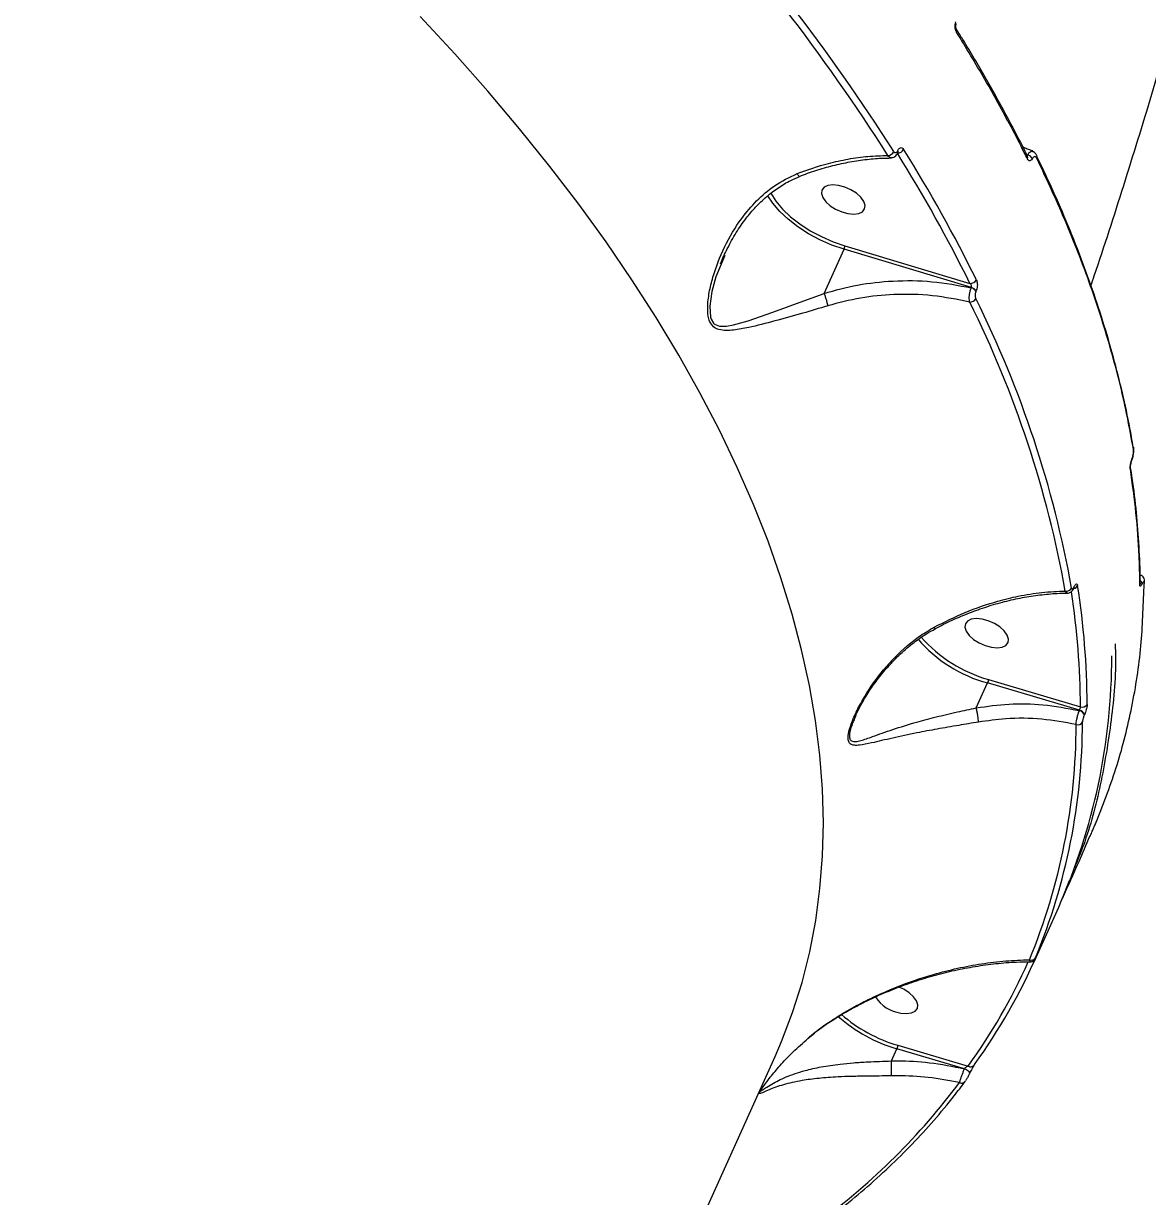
# Model space of a CAD drawing. Header units: millimetres. Extents: x -6901 to 7060, y -7557 to 6158.
# Drawn here: x -477.5 to -260.8, y 1653.9 to 1880 of the extents above; entities that cross this region are included whole.
import ezdxf

# ---------------------------------------------------------------- set-up
doc = ezdxf.new("R2010")
doc.units = ezdxf.units.MM
for name, color, linetype in [('DIKOM_ОБЪЕКТ', 7, 'Continuous'), ('DIKOM_РАЗМЕР_ЗОНА', 7, 'Continuous'), ('DIKOM_РАЗМЕР_ОБЪЕКТА', 7, 'Continuous')]:
    doc.layers.add(name, color=color, linetype=linetype)
doc.styles.add('style1', font='arial.ttf', dxfattribs={"width": 0.8})
doc.dimstyles.new('1-50', dxfattribs={"dimtxt": 300, "dimasz": 200, "dimexe": 100, "dimexo": 0, "dimgap": 100, "dimtad": 1, "dimtxsty": 'style1', "dimcen": 200, "dimclrd": 7, "dimclre": 7, "dimclrt": 7, "dimadec": 1, "dimazin": 2, "dimtfac": 1, "dimtmove": 0, "dimatfit": 2, "dimfxl": 0, "dimlwd": 25, "dimlwe": 18, "dimarcsym": 0})

# ---------------------------------------------------------------- blocks, each defined once
blk = doc.blocks.new('*D2')
at = {"layer": 'Defpoints', "color": 0, "transparency": 16777216}
for p in [(-1102.73, 4151.17), (-5819.23, -4492.42), (4721.24, -4492.42)]:
    blk.add_point(p, dxfattribs=at)
at = {"layer": 'DIKOM_РАЗМЕР_ОБЪЕКТА', "color": 7, "lineweight": 18, "transparency": 16777216}
for p, q in [((-1102.73, 4151.17), (-5919.23, 4151.17)), ((4721.24, -4492.42), (-5919.23, -4492.42))]:
    blk.add_line(p, q, dxfattribs=at)
at = {"layer": 'DIKOM_РАЗМЕР_ОБЪЕКТА', "color": 7, "lineweight": 25, "transparency": 16777216}
blk.add_line((-5819.23, 3951.17), (-5819.23, -4292.42), dxfattribs=at)
at = {"layer": 'DIKOM_РАЗМЕР_ОБЪЕКТА', "color": 7, "transparency": 16777216}
for points in [[(-5852.56, 3951.17), (-5785.89, 3951.17), (-5819.23, 4151.17)], [(-5852.56, -4292.42), (-5785.89, -4292.42), (-5819.23, -4492.42)]]:
    blk.add_solid(points, dxfattribs=at)
at = {"layer": 'DIKOM_РАЗМЕР_ОБЪЕКТА', "color": 7, "transparency": 16777216, "insert": (-6072.4, -170.63), "char_height": 300, "attachment_point": 5, "rotation": 90, "style": 'style1'}
blk.add_mtext('8650', dxfattribs=at)
blk = doc.blocks.new('*D3')
at = {"layer": 'Defpoints', "color": 0, "transparency": 16777216}
for p in [(-1553.27, 6158.28), (-6450.85, -6312.94), (5659.92, -6312.94)]:
    blk.add_point(p, dxfattribs=at)
at = {"layer": 'DIKOM_РАЗМЕР_ЗОНА', "color": 7, "lineweight": 18, "transparency": 16777216}
for p, q in [((-1553.27, 6158.28), (-6550.85, 6158.28)), ((5659.92, -6312.94), (-6550.85, -6312.94))]:
    blk.add_line(p, q, dxfattribs=at)
at = {"layer": 'DIKOM_РАЗМЕР_ЗОНА', "color": 7, "lineweight": 25, "transparency": 16777216}
blk.add_line((-6450.85, 5958.28), (-6450.85, -6112.94), dxfattribs=at)
at = {"layer": 'DIKOM_РАЗМЕР_ЗОНА', "color": 7, "transparency": 16777216}
for points in [[(-6484.18, 5958.28), (-6417.52, 5958.28), (-6450.85, 6158.28)], [(-6484.18, -6112.94), (-6417.52, -6112.94), (-6450.85, -6312.94)]]:
    blk.add_solid(points, dxfattribs=at)
at = {"layer": 'DIKOM_РАЗМЕР_ЗОНА', "color": 7, "transparency": 16777216, "insert": (-6704.02, -77.33), "char_height": 300, "attachment_point": 5, "rotation": 90, "style": 'style1'}
blk.add_mtext('12500', dxfattribs=at)

msp = doc.modelspace()

# ---------------------------------------------------------------- linework, layer by layer
at = {"layer": 'DIKOM_ОБЪЕКТ', "color": 7, "linetype": 'Continuous', "lineweight": 15}
for p, q in [((-308.959, 1855.481), (-308.94, 1855.524)), ((-308.898, 1855.106), (-308.879, 1855.149)), ((-284.114, 1854.771), (-283.906, 1854.708)), ((-323.138, 1827.987), (-319.308, 1836.485)), ((-294.755, 1829.124), (-319.308, 1836.485)), ((-319.143, 1837.155), (-295.034, 1829.926)), ((-342.293, 1835.314), (-342.993, 1833.619)), ((-294.783, 1829.062), (-294.755, 1829.124)), ((-293.847, 1828.465), (-293.875, 1828.403)), ((-263.484, 1798.323), (-263.475, 1798.282)), ((-275.022, 1771.174), (-274.994, 1771.236)), ((-275.002, 1771.349), (-274.974, 1771.411)), ((-262.234, 1772.114), (-262.233, 1772.125)), ((-293.807, 1748.122), (-291.656, 1752.895)), ((-273.927, 1747.627), (-291.656, 1752.895)), ((-291.492, 1753.564), (-273.725, 1748.286)), ((-317.004, 1746.647), (-317.283, 1746.019)), ((-273.947, 1747.584), (-273.927, 1747.627)), ((-272.965, 1746.773), (-272.985, 1746.73)), ((-275.892, 1714.769), (-277.237, 1711.382)), ((-282.681, 1699.172), (-277.932, 1709.71)), ((-282.128, 1700.433), (-282.094, 1700.499)), ((-282.28, 1700.125), (-282.244, 1700.206)), ((-282.278, 1700.131), (-282.242, 1700.211)), ((-310.17, 1680.081), (-309.131, 1682.387)), ((-296.079, 1678.545), (-309.131, 1682.387)), ((-308.967, 1683.057), (-295.377, 1679.057)), ((-440.026, 1442.536), (-332.611, 1680.871)), ((-310.172, 1680.074), (-310.17, 1680.081)), ((-296.091, 1678.52), (-296.079, 1678.545)), ((-295.149, 1677.548), (-295.178, 1677.499)), ((-335.271, 1674.473), (-335.254, 1674.503))]:
    msp.add_line(p, q, dxfattribs=at)
at = {"layer": 'DIKOM_ОБЪЕКТ', "color": 7, "linetype": 'Continuous', "lineweight": 15, "flags": 128}
for points in [[(-332.611, 1680.871), (-331.356, 1683.776), (-329.215, 1689.411), (-327.402, 1695.185), (-325.918, 1701.091), (-324.764, 1707.125), (-323.942, 1713.28), (-323.451, 1719.551), (-323.293, 1725.932), (-323.468, 1732.418), (-323.975, 1739.001), (-324.814, 1745.676), (-325.984, 1752.437), (-327.485, 1759.277), (-329.314, 1766.191), (-331.471, 1773.171), (-333.952, 1780.211), (-336.756, 1787.305), (-339.881, 1794.446), (-343.322, 1801.628), (-347.078, 1808.843), (-351.144, 1816.084), (-355.517, 1823.347), (-360.193, 1830.622), (-365.167, 1837.905), (-370.435, 1845.187), (-375.991, 1852.462), (-381.831, 1859.724), (-387.95, 1866.966), (-394.341, 1874.18), (-400.998, 1881.36)], [(-282.145, 1854.587), (-282.132, 1854.565), (-282.118, 1854.537)], [(-333.44, 1847.301), (-333.435, 1847.292), (-332.452, 1845.764), (-331.164, 1844.244), (-329.603, 1842.766), (-327.805, 1841.367), (-325.812, 1840.077), (-323.67, 1838.928), (-321.429, 1837.947), (-319.143, 1837.155)], [(-318.561, 1843.375), (-317.438, 1843.271), (-316.478, 1843.394), (-315.76, 1843.734), (-315.341, 1844.266), (-315.256, 1844.944), (-315.511, 1845.715), (-316.085, 1846.515), (-316.933, 1847.281), (-317.985, 1847.949), (-319.157, 1848.467), (-320.353, 1848.791), (-321.476, 1848.896), (-322.436, 1848.773), (-323.154, 1848.432), (-323.573, 1847.901), (-323.659, 1847.223), (-323.404, 1846.452), (-322.829, 1845.651), (-321.981, 1844.886), (-320.929, 1844.217), (-319.757, 1843.7), (-318.561, 1843.375)], [(-319.308, 1836.485), (-321.666, 1837.302), (-323.977, 1838.314), (-326.186, 1839.499), (-328.242, 1840.829), (-330.096, 1842.272), (-331.706, 1843.796), (-333.034, 1845.364), (-333.974, 1846.805)], [(-342.993, 1833.619), (-344.01, 1831.158), (-344.768, 1828.376), (-345.195, 1825.528), (-345.059, 1823.401), (-344.937, 1823.013), (-344.442, 1822.226), (-344.252, 1822.062), (-343.283, 1821.673), (-341.991, 1821.664), (-340.588, 1821.912), (-337.786, 1822.717), (-333.06, 1824.362), (-327.785, 1826.278), (-323.139, 1827.984), (-323.138, 1827.985), (-323.138, 1827.985)], [(-263.816, 1795.893), (-263.806, 1795.945), (-263.817, 1796.016)], [(-262.234, 1772.121), (-262.246, 1771.987), (-262.294, 1771.83)], [(-290.91, 1759.785), (-289.786, 1759.68), (-288.827, 1759.803), (-288.108, 1760.143), (-287.689, 1760.675), (-287.604, 1761.353), (-287.859, 1762.124), (-288.434, 1762.924), (-289.281, 1763.69), (-290.334, 1764.358), (-291.505, 1764.876), (-292.701, 1765.2), (-293.825, 1765.305), (-294.784, 1765.182), (-295.503, 1764.841), (-295.922, 1764.31), (-296.007, 1763.632), (-295.752, 1762.861), (-295.178, 1762.06), (-294.33, 1761.295), (-293.277, 1760.626), (-292.106, 1760.109), (-290.91, 1759.785)], [(-308.384, 1689.277), (-307.261, 1689.172), (-306.301, 1689.295), (-305.583, 1689.636), (-305.164, 1690.167), (-305.079, 1690.845), (-305.334, 1691.616), (-305.908, 1692.417), (-306.756, 1693.182), (-307.808, 1693.851), (-308.731, 1694.275)], [(-296.091, 1678.52), (-295.865, 1678.437), (-295.651, 1678.327), (-295.461, 1678.194), (-295.306, 1678.048), (-295.195, 1677.897), (-295.135, 1677.75), (-295.129, 1677.614), (-295.149, 1677.548)], [(-296.079, 1678.545), (-295.854, 1678.463), (-295.64, 1678.352), (-295.449, 1678.22), (-295.294, 1678.074), (-295.183, 1677.923), (-295.123, 1677.775), (-295.117, 1677.64), (-295.166, 1677.525)]]:
    msp.add_lwpolyline(points, dxfattribs=at)
at = {"layer": 'DIKOM_ОБЪЕКТ', "color": 7, "linetype": 'Continuous', "lineweight": 15}
for centre, radius, start, end in [((-644.182, 1641.876), 395.418, 32.54195, 42.57333), ((-643.789, 1642.145), 396.303, 32.54211, 42.57321), ((-298.149, 1878.644), 0.585, 331.80914, 30.70739), ((-310.92, 1855.932), 1.356, 273.14819, 333.38861), ((-309.026, 1856.355), 1.341, 269.84231, 333.50242), ((-556.747, 1700.369), 292.025, 26.33707, 31.97575), ((-309.264, 1855.239), 0.389, 340.10268, 38.50266), ((-309.243, 1855.283), 0.387, 339.27434, 38.61349), ((-556.129, 1700.746), 292.716, 26.33688, 31.97568), ((-284.504, 1854.172), 0.621, 333.46576, 25.10823), ((-284.281, 1853.385), 1.375, 24.20864, 74.16767), ((-282.688, 1854.282), 0.625, 333.66683, 24.1268), ((-320.95, 1837.246), 1.81, 335.16512, 357.1323), ((-294.923, 1831.187), 1.266, 264.96756, 332.81436), ((-295.037, 1827.584), 1.265, 267.8023, 332.70188), ((-295.156, 1827.594), 1.515, 32.29403, 75.76494), ((-295.128, 1827.655), 1.515, 32.30562, 75.75692), ((-479.375, 1734.686), 207.169, 10.14551, 26.46274), ((-480.141, 1734.205), 206.714, 10.14555, 26.46264), ((-264.154, 1798.172), 0.688, 335.75402, 9.23898), ((-264.744, 1794.395), 0.687, 335.65443, 9.65712), ((-262.704, 1771.982), 0.847, 1.60469, 55.50269), ((-276.427, 1771.71), 1.117, 258.02366, 331.58799), ((-421.902, 1747.714), 148.179, 0.22116, 8.83968), ((-275.299, 1771.293), 0.302, 337.15965, 10.54228), ((-275.264, 1771.355), 0.295, 335.10534, 10.90588), ((-275.212, 1772.125), 1.019, 282.2677, 333.44757), ((-421.216, 1748.189), 148.78, 0.22497, 9.08033), ((-262.07, 1772.47), 0.707, 336.18765, 2.83321), ((-284.008, 1779.824), 27.306, 221.54208, 254.09414), ((-284.422, 1779.205), 27.287, 220.9121, 254.6266), ((-386.895, 1758.05), 119.204, 336.07586, 0.03132), ((-273.368, 1749.289), 1.064, 250.43884, 331.05114), ((-274.16, 1746.376), 1.227, 16.76007, 80.0037), ((-274.14, 1746.419), 1.227, 16.74571, 80.01454), ((-393.893, 1745.045), 119.333, 337.58629, 359.92466), ((-392.937, 1745.549), 119.595, 337.58611, 359.92475), ((-274.265, 1745.897), 1.052, 253.67329, 331.27238), ((-386.159, 1745.866), 113.524, 324.15048, 336.4454), ((-387.223, 1745.416), 113.31, 324.15179, 335.88641), ((-283.195, 1700.395), 0.932, 245.88995, 331.34714), ((-307.494, 1696.016), 6.798, 212.11572, 262.47633), ((-300.796, 1710.84), 29.648, 228.59478, 253.67322), ((-300.865, 1710.687), 28.794, 228.86875, 253.6562), ((-294.911, 1679.799), 0.877, 237.86234, 331.3875), ((-401.252, 1753.832), 130.133, 306.42596, 323.19974), ((-296.641, 1676.635), 0.86, 241.54925, 331.92214)]:
    msp.add_arc(centre, radius, start, end, dxfattribs=at)
for points, knots in [([(-271.728, 1829.498), (-271.515, 1830.118), (-269.316, 1836.507), (-265.376, 1848.795), (-259.925, 1866.373), (-254.758, 1884.101), (-249.842, 1901.958), (-245.186, 1919.941), (-240.79, 1938.043), (-236.655, 1956.26), (-232.781, 1974.585), (-229.17, 1993.012), (-225.82, 2011.536), (-222.734, 2030.15), (-219.911, 2048.85), (-217.351, 2067.63), (-215.055, 2086.483), (-213.021, 2105.405), (-211.251, 2124.39), (-209.744, 2143.433), (-208.501, 2162.527), (-207.516, 2181.668), (-206.806, 2200.853), (-206.458, 2214.352), (-206.365, 2221.457), (-206.356, 2222.147)], [0, 0, 0, 0, 0.0050368, 0.0519528, 0.0989145, 0.1459174, 0.192957, 0.2400293, 0.2871298, 0.3342551, 0.3814012, 0.4285648, 0.4757428, 0.5229319, 0.5701296, 0.6173331, 0.6645402, 0.711748, 0.7589551, 0.8061596, 0.8533603, 0.9005561, 0.9477461, 0.9949293, 1, 1, 1, 1]), ([(-297.633, 1878.367), (-297.648, 1878.392), (-297.727, 1878.525), (-297.838, 1878.833), (-297.907, 1879.319), (-297.89, 1879.838), (-297.808, 1880.146), (-297.767, 1880.3)], [0, 0, 0, 0, 0.0545859, 0.291329, 0.5278196, 0.7639588, 1, 1, 1, 1]), ([(-297.641, 1878.934), (-297.641, 1878.934), (-297.64, 1878.933), (-297.673, 1878.995), (-297.712, 1879.125), (-297.745, 1879.319), (-297.753, 1879.561), (-297.728, 1879.797), (-297.692, 1879.957), (-297.672, 1880.008), (-297.67, 1880.013)], [0, 0, 0, 0, 0.0287316, 0.1666831, 0.3017609, 0.4656168, 0.6360991, 0.8211279, 0.9812562, 1, 1, 1, 1]), ([(-283.95, 1854.432), (-284.09, 1854.724), (-285.374, 1857.393), (-288.066, 1862.475), (-292.064, 1869.672), (-295.278, 1875.163), (-297.232, 1878.252), (-297.661, 1878.93)], [0, 0, 0, 0, 0.0359181, 0.3293501, 0.6234319, 0.9172589, 1, 1, 1, 1]), ([(-283.948, 1853.895), (-284.153, 1854.307), (-285.179, 1856.366), (-287.81, 1861.46), (-292.057, 1869.201), (-295.774, 1875.311), (-297.633, 1878.367)], [0, 0, 0, 0, 0.0507679, 0.253847, 0.6266973, 1, 1, 1, 1]), ([(-328.357, 1851.076), (-326.345, 1851.789), (-323.068, 1852.949), (-318.489, 1853.922), (-314.638, 1854.47), (-312.125, 1854.541), (-310.845, 1854.578)], [0, 0, 0, 0, 0.3422178, 0.557266, 0.7746048, 1, 1, 1, 1]), ([(-327.901, 1850.543), (-327.389, 1850.747), (-325.802, 1851.382), (-323.092, 1852.218), (-319.797, 1853.055), (-316.505, 1853.648), (-313.3, 1854.021), (-311.246, 1854.069), (-310.247, 1854.092)], [0, 0, 0, 0, 0.0867712, 0.2692733, 0.4532593, 0.6383971, 0.8242296, 1, 1, 1, 1]), ([(-310.244, 1854.144), (-310.352, 1854.163), (-310.572, 1854.203), (-310.753, 1854.451), (-310.845, 1854.578)], [0, 0, 0, 0, 0.4906647, 1, 1, 1, 1]), ([(-310.227, 1854.163), (-310.128, 1854.161), (-309.873, 1854.156), (-309.495, 1854.345), (-309.135, 1854.662), (-308.982, 1854.954), (-308.902, 1855.107)], [0, 0, 0, 0, 0.1670914, 0.4356438, 0.7053858, 1, 1, 1, 1]), ([(-309.707, 1855.324), (-309.659, 1855.263), (-309.563, 1855.139), (-309.384, 1855.086), (-309.205, 1855.143), (-309.058, 1855.288), (-308.988, 1855.426), (-308.959, 1855.481)], [0, 0, 0, 0, 0.2143019, 0.4284097, 0.6429213, 0.857696, 1, 1, 1, 1]), ([(-308.94, 1855.524), (-308.898, 1855.606), (-308.793, 1855.812), (-308.574, 1856.029), (-308.308, 1856.114), (-308.041, 1856.034), (-307.898, 1855.849), (-307.826, 1855.757)], [0, 0, 0, 0, 0.14078, 0.355287, 0.570038, 0.7849248, 1, 1, 1, 1]), ([(-308.879, 1855.146), (-308.868, 1855.169), (-308.843, 1855.225), (-308.82, 1855.245), (-308.83, 1855.237), (-308.83, 1855.237)], [0, 0, 0, 0, 0.4128608, 0.9798444, 1, 1, 1, 1]), ([(-282.943, 1855.456), (-283.306, 1855.568), (-283.946, 1855.767), (-284.547, 1856.029), (-284.806, 1856.142)], [0, 0, 0, 0, 0.5677534, 1, 1, 1, 1]), ([(-283.941, 1854.432), (-283.939, 1854.429), (-283.936, 1854.424), (-283.939, 1854.432), (-283.94, 1854.435)], [0, 0, 0, 0, 0.6137053, 1, 1, 1, 1]), ([(-283.906, 1854.708), (-283.89, 1854.734), (-283.764, 1854.946), (-283.509, 1855.252), (-283.197, 1855.437), (-283.042, 1855.354), (-282.987, 1855.324)], [0, 0, 0, 0, 0.0519854, 0.4154216, 0.7924445, 1, 1, 1, 1]), ([(-282.128, 1854.004), (-282.187, 1854.101), (-282.307, 1854.295), (-282.543, 1854.376), (-282.784, 1854.281), (-282.944, 1854.092), (-283.017, 1853.965), (-283.027, 1853.949)], [0, 0, 0, 0, 0.2478411, 0.4958911, 0.7364643, 0.9670376, 1, 1, 1, 1]), ([(-282.126, 1854.532), (-282.143, 1854.573), (-282.238, 1854.803), (-282.503, 1855.129), (-282.842, 1855.287), (-282.991, 1855.356)], [0, 0, 0, 0, 0.1105032, 0.6093502, 1, 1, 1, 1]), ([(-263.573, 1798.307), (-263.678, 1798.977), (-264.13, 1801.878), (-265.227, 1807.085), (-266.871, 1813.925), (-268.829, 1820.837), (-271.074, 1827.808), (-273.607, 1834.833), (-276.437, 1841.906), (-279.241, 1848.38), (-281.227, 1852.509), (-282.067, 1854.254)], [0, 0, 0, 0, 0.0373176, 0.1615235, 0.2858808, 0.410358, 0.5349203, 0.6595345, 0.7841636, 0.9087645, 1, 1, 1, 1]), ([(-283.027, 1853.949), (-283.035, 1853.934), (-283.11, 1853.805), (-283.273, 1853.613), (-283.52, 1853.517), (-283.763, 1853.599), (-283.886, 1853.796), (-283.948, 1853.895)], [0, 0, 0, 0, 0.0299479, 0.2617944, 0.5039302, 0.7520271, 1, 1, 1, 1]), ([(-263.527, 1797.89), (-263.898, 1799.961), (-264.981, 1806.02), (-267.486, 1816.237), (-271.378, 1828.624), (-276.162, 1841.213), (-280.139, 1849.741), (-282.128, 1854.004)], [0, 0, 0, 0, 0.1144544, 0.3347652, 0.555076, 0.7775374, 1, 1, 1, 1]), ([(-322.432, 1825.594), (-324.062, 1825.106), (-327.615, 1824.044), (-332.754, 1822.621), (-337.138, 1821.494), (-340.171, 1820.921), (-342.061, 1820.793), (-343.378, 1820.931), (-344.503, 1821.46), (-345.102, 1822.302), (-345.529, 1823.562), (-345.673, 1825.434), (-345.327, 1828.195), (-344.369, 1832.143), (-342.455, 1837.055), (-339.534, 1841.993), (-336.21, 1845.904), (-332.709, 1848.978), (-329.846, 1850.359), (-328.357, 1851.076)], [0, 0, 0, 0, 0.0790188, 0.1721795, 0.268058, 0.3287281, 0.361058, 0.3938989, 0.4223315, 0.4513187, 0.4599423, 0.4989916, 0.5446051, 0.5914347, 0.6876202, 0.7865806, 0.8546766, 0.9244441, 1, 1, 1, 1]), ([(-343.106, 1833.679), (-343.099, 1833.699), (-342.735, 1834.698), (-341.767, 1836.737), (-340.164, 1839.679), (-338.313, 1842.347), (-336.355, 1844.682), (-334.282, 1846.668), (-332.005, 1848.382), (-329.877, 1849.674), (-328.448, 1850.255), (-327.874, 1850.488)], [0, 0, 0, 0, 0.0027471, 0.136427, 0.2886788, 0.4329828, 0.5530603, 0.680637, 0.8029129, 0.9207709, 1, 1, 1, 1]), ([(-327.922, 1850.604), (-327.946, 1850.597), (-328.004, 1850.579), (-328.154, 1850.756), (-328.285, 1850.954), (-328.343, 1851.051), (-328.357, 1851.076)], [0, 0, 0, 0, 0.2813413, 0.7037306, 0.9243549, 1, 1, 1, 1]), ([(-323.138, 1827.987), (-321.002, 1828.577), (-316.678, 1829.772), (-309.656, 1830.518), (-302.244, 1830.464), (-297.293, 1829.533), (-294.783, 1829.062)], [0, 0, 0, 0, 0.2328884, 0.4712974, 0.731973, 1, 1, 1, 1]), ([(-294.755, 1829.124), (-294.742, 1829.162), (-294.727, 1829.208), (-294.719, 1829.317), (-294.735, 1829.451), (-294.805, 1829.636), (-294.909, 1829.801), (-294.995, 1829.887), (-295.034, 1829.926)], [0, 0, 0, 0, 0.1444328, 0.1754244, 0.362558, 0.5710493, 0.8046978, 1, 1, 1, 1]), ([(-293.797, 1830.609), (-293.758, 1830.514), (-293.671, 1830.303), (-293.607, 1829.869), (-293.613, 1829.373), (-293.69, 1828.877), (-293.795, 1828.602), (-293.847, 1828.465)], [0, 0, 0, 0, 0.1741672, 0.3895663, 0.5957917, 0.7978773, 1, 1, 1, 1]), ([(-323.138, 1827.985), (-323.138, 1827.985), (-323.139, 1827.986), (-323.138, 1827.987), (-323.138, 1827.987), (-323.138, 1827.987)], [0, 0, 0, 0, 0.393665, 0.8895712, 1, 1, 1, 1]), ([(-322.432, 1825.594), (-322.44, 1825.652), (-322.464, 1825.819), (-322.542, 1826.204), (-322.69, 1826.769), (-322.904, 1827.425), (-323.06, 1827.798), (-323.138, 1827.985)], [0, 0, 0, 0, 0.0872862, 0.2536241, 0.5023847, 0.7512054, 1, 1, 1, 1]), ([(-295.085, 1826.32), (-297.453, 1826.797), (-302.256, 1827.764), (-309.375, 1827.902), (-316.198, 1827.251), (-320.338, 1826.151), (-322.432, 1825.594)], [0, 0, 0, 0, 0.2625647, 0.5326629, 0.7636477, 1, 1, 1, 1]), ([(-295.085, 1826.32), (-295.109, 1826.436), (-295.162, 1826.697), (-295.169, 1827.242), (-295.105, 1827.874), (-294.976, 1828.517), (-294.848, 1828.88), (-294.783, 1829.062)], [0, 0, 0, 0, 0.1700531, 0.380809, 0.5866915, 0.7931075, 1, 1, 1, 1]), ([(-293.875, 1828.403), (-293.91, 1828.312), (-293.979, 1828.132), (-294.03, 1827.806), (-294.034, 1827.482), (-293.992, 1827.202), (-293.937, 1827.065), (-293.912, 1827.004)], [0, 0, 0, 0, 0.2039559, 0.4079949, 0.6135247, 0.8265151, 1, 1, 1, 1]), ([(-263.817, 1796.016), (-263.766, 1796.163), (-263.665, 1796.458), (-263.559, 1796.948), (-263.502, 1797.409), (-263.503, 1797.717), (-263.522, 1797.855), (-263.527, 1797.89)], [0, 0, 0, 0, 0.226358, 0.4527197, 0.6823694, 0.9207757, 1, 1, 1, 1]), ([(-263.554, 1796.823), (-263.517, 1797.05), (-263.434, 1797.557), (-263.403, 1798.022), (-263.477, 1798.263), (-263.483, 1798.282)], [0, 0, 0, 0, 0.4281555, 0.9566506, 1, 1, 1, 1]), ([(-264.118, 1794.112), (-264.122, 1794.147), (-264.141, 1794.287), (-264.138, 1794.602), (-264.079, 1795.072), (-263.971, 1795.568), (-263.869, 1795.867), (-263.817, 1796.016)], [0, 0, 0, 0, 0.0796003, 0.3194938, 0.5497816, 0.7748643, 1, 1, 1, 1]), ([(-264.065, 1794.5), (-264.065, 1794.5), (-264.064, 1794.5), (-264.072, 1794.562), (-264.072, 1794.702), (-264.053, 1794.946), (-263.999, 1795.275), (-263.914, 1795.619), (-263.845, 1795.808), (-263.816, 1795.888)], [0, 0, 0, 0, 0.0096792, 0.1187646, 0.2536781, 0.424566, 0.6257635, 0.8414691, 1, 1, 1, 1]), ([(-263.819, 1795.893), (-263.808, 1795.92), (-263.702, 1796.177), (-263.599, 1796.515), (-263.558, 1796.798), (-263.554, 1796.823)], [0, 0, 0, 0, 0.0948653, 0.9194311, 1, 1, 1, 1]), ([(-262.294, 1771.83), (-262.297, 1772.199), (-262.31, 1774.043), (-262.446, 1778.627), (-262.931, 1785.656), (-263.722, 1791.292), (-264.118, 1794.112)], [0, 0, 0, 0, 0.0507664, 0.2538528, 0.626699, 1, 1, 1, 1]), ([(-262.242, 1772.122), (-262.239, 1772.319), (-262.203, 1774.638), (-262.408, 1779.167), (-262.904, 1785.717), (-263.471, 1790.786), (-263.957, 1793.688), (-264.067, 1794.351)], [0, 0, 0, 0, 0.027355, 0.3220055, 0.6174, 0.9126401, 1, 1, 1, 1]), ([(-261.367, 1772.463), (-261.366, 1772.492), (-261.357, 1772.669), (-261.402, 1772.957), (-261.603, 1773.338), (-261.854, 1773.581), (-262.054, 1773.642), (-262.129, 1773.664)], [0, 0, 0, 0, 0.0665764, 0.3975729, 0.6315011, 0.8615724, 1, 1, 1, 1]), ([(-301.938, 1763.642), (-299.956, 1764.64), (-295.942, 1766.66), (-290.442, 1768.516), (-285.49, 1769.719), (-281.116, 1770.43), (-278.151, 1770.555), (-276.659, 1770.618)], [0, 0, 0, 0, 0.239878, 0.4858729, 0.6394203, 0.8185463, 1, 1, 1, 1]), ([(-276.236, 1770.222), (-276.314, 1770.233), (-276.479, 1770.255), (-276.597, 1770.492), (-276.659, 1770.618)], [0, 0, 0, 0, 0.4680503, 1, 1, 1, 1]), ([(-276.234, 1770.228), (-276.187, 1770.222), (-276.023, 1770.204), (-275.761, 1770.307), (-275.482, 1770.486), (-275.239, 1770.763), (-275.094, 1770.992), (-275.028, 1771.164), (-275.023, 1771.178)], [0, 0, 0, 0, 0.0805224, 0.2832428, 0.4688019, 0.6790958, 0.9740944, 1, 1, 1, 1]), ([(-275.445, 1771.179), (-275.43, 1771.118), (-275.398, 1770.996), (-275.304, 1770.954), (-275.189, 1771.027), (-275.083, 1771.179), (-275.023, 1771.305), (-275.002, 1771.349)], [0, 0, 0, 0, 0.2288156, 0.4578304, 0.6784914, 0.8883605, 1, 1, 1, 1]), ([(-274.994, 1771.23), (-274.979, 1771.264), (-274.942, 1771.348), (-274.898, 1771.418), (-274.891, 1771.427), (-274.888, 1771.431)], [0, 0, 0, 0, 0.2738632, 0.6967576, 1, 1, 1, 1]), ([(-274.974, 1771.411), (-274.943, 1771.476), (-274.851, 1771.668), (-274.689, 1771.9), (-274.513, 1772.011), (-274.369, 1771.947), (-274.323, 1771.762), (-274.3, 1771.67)], [0, 0, 0, 0, 0.1082738, 0.3204406, 0.543038, 0.7715697, 1, 1, 1, 1]), ([(-270.585, 1726.347), (-269.205, 1729.901), (-266.444, 1737.01), (-263.687, 1748.295), (-261.837, 1759.703), (-261.658, 1767.879), (-261.437, 1771.922), (-261.423, 1772.185)], [0, 0, 0, 0, 0.2485958, 0.4971903, 0.748596, 0.98365, 1, 1, 1, 1]), ([(-261.857, 1772.006), (-261.868, 1771.983), (-261.936, 1771.846), (-262.056, 1771.652), (-262.187, 1771.542), (-262.276, 1771.589), (-262.288, 1771.75), (-262.294, 1771.83)], [0, 0, 0, 0, 0.0479356, 0.2856534, 0.5236254, 0.7617592, 1, 1, 1, 1]), ([(-261.423, 1772.185), (-261.428, 1772.265), (-261.438, 1772.426), (-261.526, 1772.472), (-261.656, 1772.361), (-261.777, 1772.167), (-261.845, 1772.029), (-261.857, 1772.006)], [0, 0, 0, 0, 0.2378319, 0.4755092, 0.7135191, 0.9515282, 1, 1, 1, 1]), ([(-301.719, 1763.341), (-301.182, 1763.633), (-299.584, 1764.504), (-296.824, 1765.744), (-293.469, 1767.063), (-290.059, 1768.159), (-286.638, 1769.031), (-283.23, 1769.678), (-279.874, 1770.066), (-277.535, 1770.232), (-276.353, 1770.204), (-276.238, 1770.201)], [0, 0, 0, 0, 0.0655202, 0.1951547, 0.3258463, 0.4574091, 0.5894004, 0.7211164, 0.8533133, 0.9856677, 1, 1, 1, 1]), ([(-293.387, 1745.359), (-294.666, 1745.145), (-297.413, 1744.684), (-301.429, 1744.004), (-305.77, 1743.193), (-310.089, 1742.265), (-313.705, 1741.386), (-316.021, 1740.895), (-317.348, 1740.833), (-318.114, 1741.05), (-318.431, 1741.561), (-318.541, 1742.223), (-318.482, 1743.198), (-317.905, 1745.169), (-316.824, 1747.647), (-314.855, 1751.24), (-311.774, 1755.601), (-308.019, 1759.423), (-304.642, 1762.053), (-302.843, 1763.111), (-301.938, 1763.642)], [0, 0, 0, 0, 0.0590557, 0.1267722, 0.1965292, 0.2899975, 0.3861932, 0.4527697, 0.4864326, 0.5209063, 0.5489132, 0.55425, 0.5800457, 0.6152099, 0.6617338, 0.7094928, 0.8061407, 0.9056052, 0.9525539, 1, 1, 1, 1]), ([(-301.742, 1763.385), (-301.75, 1763.384), (-301.766, 1763.383), (-301.851, 1763.506), (-301.916, 1763.607), (-301.938, 1763.642)], [0, 0, 0, 0, 0.4093289, 0.7966995, 1, 1, 1, 1]), ([(-317.31, 1746.031), (-317.148, 1746.407), (-316.749, 1747.332), (-315.87, 1749.001), (-314.606, 1751.137), (-312.909, 1753.573), (-310.827, 1756.111), (-308.468, 1758.54), (-305.981, 1760.638), (-303.727, 1762.244), (-302.296, 1763.021), (-301.715, 1763.336)], [0, 0, 0, 0, 0.0550673, 0.1354556, 0.2423783, 0.3727488, 0.5104164, 0.6549592, 0.7972036, 0.9176908, 1, 1, 1, 1]), ([(-267.056, 1760.428), (-267.035, 1759.864), (-266.841, 1754.839), (-267.676, 1745.728), (-269.715, 1733.329), (-272.19, 1723.838), (-274.314, 1718.685), (-274.91, 1717.239)], [0, 0, 0, 0, 0.036315, 0.3240723, 0.6115953, 0.891002, 1, 1, 1, 1]), ([(-291.492, 1753.564), (-291.492, 1753.554), (-291.491, 1753.532), (-291.495, 1753.469), (-291.51, 1753.36), (-291.547, 1753.201), (-291.597, 1753.036), (-291.637, 1752.942), (-291.656, 1752.895)], [0, 0, 0, 0, 0.0702088, 0.1413332, 0.3560026, 0.5706844, 0.7853317, 1, 1, 1, 1]), ([(-317.283, 1746.019), (-317.41, 1745.743), (-317.828, 1744.84), (-318.209, 1743.516), (-318.288, 1742.602), (-318.181, 1742.023), (-317.862, 1741.625), (-317.104, 1741.575), (-315.788, 1741.862), (-313.515, 1742.667), (-309.981, 1743.939), (-305.819, 1745.237), (-301.584, 1746.358), (-297.723, 1747.283), (-295.038, 1747.826), (-293.809, 1748.116), (-293.808, 1748.116)], [0, 0, 0, 0, 0.023394, 0.0764861, 0.1142175, 0.1220128, 0.1634597, 0.215325, 0.2692516, 0.3758235, 0.5277758, 0.6833205, 0.7931987, 0.9056256, 0.9999482, 1, 1, 1, 1]), ([(-293.808, 1748.116), (-293.808, 1748.117), (-293.808, 1748.119), (-293.808, 1748.121), (-293.807, 1748.122)], [0, 0, 0, 0, 0.601153, 1, 1, 1, 1]), ([(-293.387, 1745.359), (-293.388, 1745.382), (-293.391, 1745.47), (-293.41, 1745.724), (-293.463, 1746.199), (-293.56, 1746.852), (-293.68, 1747.531), (-293.765, 1747.921), (-293.808, 1748.116)], [0, 0, 0, 0, 0.038105, 0.1492167, 0.3619139, 0.5746131, 0.7873146, 1, 1, 1, 1]), ([(-293.807, 1748.122), (-291.71, 1748.403), (-287.467, 1748.972), (-280.733, 1748.85), (-276.285, 1748.021), (-273.947, 1747.584)], [0, 0, 0, 0, 0.3165701, 0.6406662, 1, 1, 1, 1]), ([(-273.927, 1747.627), (-273.914, 1747.657), (-273.881, 1747.733), (-273.828, 1747.875), (-273.777, 1748.035), (-273.739, 1748.182), (-273.729, 1748.251), (-273.725, 1748.286)], [0, 0, 0, 0, 0.1407626, 0.3552904, 0.5700242, 0.7849692, 1, 1, 1, 1]), ([(-272.437, 1748.774), (-272.442, 1748.667), (-272.454, 1748.454), (-272.545, 1748.004), (-272.68, 1747.519), (-272.829, 1747.091), (-272.927, 1746.863), (-272.965, 1746.773)], [0, 0, 0, 0, 0.2150305, 0.4299352, 0.6446951, 0.8591789, 1, 1, 1, 1]), ([(-274.56, 1744.888), (-276.756, 1745.291), (-281.208, 1746.11), (-287.601, 1746.165), (-291.64, 1745.602), (-293.387, 1745.359)], [0, 0, 0, 0, 0.3558568, 0.7214787, 1, 1, 1, 1]), ([(-274.56, 1744.888), (-274.556, 1745.03), (-274.547, 1745.314), (-274.445, 1745.919), (-274.289, 1746.572), (-274.113, 1747.152), (-273.994, 1747.461), (-273.947, 1747.584)], [0, 0, 0, 0, 0.2142767, 0.4283339, 0.6427511, 0.8576115, 1, 1, 1, 1]), ([(-272.985, 1746.73), (-273.011, 1746.669), (-273.077, 1746.516), (-273.177, 1746.228), (-273.267, 1745.904), (-273.329, 1745.604), (-273.338, 1745.462), (-273.342, 1745.392)], [0, 0, 0, 0, 0.1422362, 0.357084, 0.5715545, 0.7856961, 1, 1, 1, 1]), ([(-271.366, 1724.535), (-271.308, 1724.668), (-271.193, 1724.933), (-271.009, 1725.359), (-270.829, 1725.776), (-270.683, 1726.116), (-270.614, 1726.281), (-270.585, 1726.347)], [0, 0, 0, 0, 0.1920336, 0.3835831, 0.5902203, 0.8340664, 1, 1, 1, 1]), ([(-277.2, 1711.366), (-276.128, 1713.737), (-274.328, 1717.719), (-272.602, 1721.746), (-271.904, 1723.374)], [0, 0, 0, 0, 0.5954647, 1, 1, 1, 1]), ([(-271.876, 1723.362), (-271.827, 1723.475), (-271.723, 1723.712), (-271.543, 1724.128), (-271.425, 1724.4), (-271.366, 1724.535)], [0, 0, 0, 0, 0.3124319, 0.655584, 1, 1, 1, 1]), ([(-282.242, 1700.211), (-282.217, 1700.266), (-282.169, 1700.374), (-282.136, 1700.443), (-282.121, 1700.477)], [0, 0, 0, 0, 0.5095743, 1, 1, 1, 1]), ([(-282.121, 1700.477), (-282.09, 1700.544), (-282.037, 1700.66), (-282.005, 1700.725), (-282.006, 1700.724), (-282.006, 1700.723)], [0, 0, 0, 0, 0.5047104, 0.8727518, 1, 1, 1, 1]), ([(-282.018, 1700.699), (-282.003, 1700.731), (-281.958, 1700.826), (-281.971, 1700.783), (-282.051, 1700.6), (-282.094, 1700.499)], [0, 0, 0, 0, 0.1888517, 0.5563724, 1, 1, 1, 1]), ([(-321.319, 1688.107), (-321.032, 1688.288), (-319.586, 1689.204), (-316.912, 1690.74), (-311.968, 1693.22), (-306.977, 1695.213), (-301.678, 1696.873), (-297.418, 1697.953), (-292.765, 1698.818), (-288.126, 1699.389), (-285.092, 1699.493), (-283.575, 1699.544)], [0, 0, 0, 0, 0.0242959, 0.1222479, 0.2202172, 0.4215162, 0.5118886, 0.632235, 0.7525897, 0.8762964, 1, 1, 1, 1]), ([(-321.285, 1688.025), (-320.738, 1688.376), (-319.164, 1689.387), (-316.408, 1690.887), (-313.017, 1692.544), (-309.45, 1694.048), (-305.736, 1695.395), (-301.901, 1696.563), (-297.981, 1697.535), (-294, 1698.302), (-290.011, 1698.839), (-286.441, 1699.138), (-284.258, 1699.148), (-283.36, 1699.153)], [0, 0, 0, 0, 0.046455, 0.1338767, 0.22415, 0.3174073, 0.4136049, 0.512481, 0.6135403, 0.7163427, 0.82141, 0.9265617, 1, 1, 1, 1]), ([(-283.36, 1699.188), (-283.395, 1699.186), (-283.49, 1699.18), (-283.549, 1699.36), (-283.572, 1699.519), (-283.575, 1699.544)], [0, 0, 0, 0, 0.3240959, 0.8918323, 1, 1, 1, 1]), ([(-283.359, 1699.171), (-283.329, 1699.168), (-283.209, 1699.156), (-283.016, 1699.217), (-282.811, 1699.32), (-282.664, 1699.443), (-282.568, 1699.555), (-282.512, 1699.64), (-282.485, 1699.688), (-282.466, 1699.723), (-282.434, 1699.79), (-282.384, 1699.897), (-282.305, 1700.07), (-282.276, 1700.135)], [0, 0, 0, 0, 0.0470597, 0.1866151, 0.304523, 0.4030972, 0.4817143, 0.5354037, 0.5662425, 0.5978952, 0.6548721, 0.8711416, 1, 1, 1, 1]), ([(-282.377, 1699.948), (-282.405, 1699.879), (-282.456, 1699.757), (-282.457, 1699.744), (-282.414, 1699.833), (-282.346, 1699.979), (-282.294, 1700.095), (-282.278, 1700.131)], [0, 0, 0, 0, 0.3025722, 0.5346686, 0.7254068, 0.9170787, 1, 1, 1, 1]), ([(-326.62, 1684.056), (-326.29, 1684.365), (-324.669, 1685.878), (-322.804, 1687.118), (-321.319, 1688.107)], [0, 0, 0, 0, 0.2038378, 1, 1, 1, 1]), ([(-326.58, 1684.069), (-326.168, 1684.432), (-324.886, 1685.562), (-323.113, 1686.896), (-321.7, 1687.762), (-321.28, 1688.02)], [0, 0, 0, 0, 0.2494293, 0.7764561, 1, 1, 1, 1]), ([(-321.298, 1688.046), (-321.295, 1688.047), (-321.289, 1688.048), (-321.31, 1688.089), (-321.319, 1688.107)], [0, 0, 0, 0, 0.5917661, 1, 1, 1, 1]), ([(-335.438, 1674.23), (-335.407, 1674.292), (-335.298, 1674.507), (-334.656, 1675.42), (-333.41, 1677.063), (-331.616, 1679.194), (-329.354, 1681.654), (-327.585, 1683.208), (-326.62, 1684.056)], [0, 0, 0, 0, 0.0471256, 0.1637575, 0.3198239, 0.5284353, 0.7425763, 1, 1, 1, 1]), ([(-308.967, 1683.057), (-308.967, 1683.049), (-308.967, 1683.028), (-308.97, 1682.965), (-308.985, 1682.853), (-309.022, 1682.693), (-309.072, 1682.528), (-309.111, 1682.434), (-309.131, 1682.387)], [0, 0, 0, 0, 0.0535323, 0.1414024, 0.3560272, 0.5706209, 0.7853236, 1, 1, 1, 1]), ([(-335.244, 1674.504), (-335.261, 1674.475), (-335.375, 1674.269), (-335.137, 1674.388), (-334.488, 1674.809), (-332.972, 1675.784), (-330.569, 1677), (-327.299, 1678.127), (-323.744, 1678.933), (-320.562, 1679.405), (-317.491, 1679.695), (-314.217, 1679.929), (-311.692, 1679.953), (-310.172, 1680.074), (-310.172, 1680.074)], [0, 0, 0, 0, 0.0077367, 0.053691, 0.1376353, 0.2239728, 0.3736219, 0.5268271, 0.635138, 0.7459596, 0.8167063, 0.8888018, 0.9999636, 1, 1, 1, 1]), ([(-310.122, 1677.163), (-310.123, 1677.176), (-310.129, 1677.289), (-310.141, 1677.589), (-310.156, 1678.162), (-310.167, 1678.826), (-310.173, 1679.501), (-310.172, 1679.887), (-310.172, 1680.074)], [0, 0, 0, 0, 0.0259569, 0.220268, 0.4178961, 0.615471, 0.8130951, 1, 1, 1, 1]), ([(-310.17, 1680.081), (-309.782, 1680.083), (-307.327, 1680.099), (-302.558, 1679.834), (-298.324, 1678.974), (-296.091, 1678.52)], [0, 0, 0, 0, 0.0814816, 0.5156596, 1, 1, 1, 1]), ([(-297.051, 1675.879), (-297.018, 1675.989), (-296.945, 1676.228), (-296.764, 1676.756), (-296.545, 1677.361), (-296.31, 1677.979), (-296.164, 1678.339), (-296.091, 1678.52)], [0, 0, 0, 0, 0.1847764, 0.3988059, 0.6012416, 0.7990157, 1, 1, 1, 1]), ([(-296.079, 1678.545), (-296.061, 1678.579), (-296.038, 1678.623), (-295.969, 1678.711), (-295.867, 1678.812), (-295.705, 1678.925), (-295.536, 1679.012), (-295.429, 1679.042), (-295.377, 1679.057)], [0, 0, 0, 0, 0.1271863, 0.1626141, 0.3403837, 0.5454323, 0.7831667, 1, 1, 1, 1]), ([(-294.141, 1679.38), (-294.193, 1679.305), (-294.303, 1679.145), (-294.519, 1678.784), (-294.753, 1678.362), (-294.982, 1677.92), (-295.105, 1677.657), (-295.166, 1677.525)], [0, 0, 0, 0, 0.189029, 0.4045111, 0.6068339, 0.8033553, 1, 1, 1, 1]), ([(-310.122, 1677.163), (-311.731, 1677.146), (-314.342, 1677.119), (-317.786, 1677.066), (-320.936, 1676.953), (-324.238, 1676.715), (-327.832, 1676.235), (-331.146, 1675.477), (-333.505, 1674.615), (-334.95, 1673.946), (-335.553, 1673.698), (-335.695, 1673.785), (-335.503, 1674.118), (-335.438, 1674.23)], [0, 0, 0, 0, 0.1117582, 0.1813628, 0.2525633, 0.3575578, 0.4657173, 0.6105366, 0.7595863, 0.8431786, 0.92837, 0.9759613, 1, 1, 1, 1]), ([(-323.092, 1649.14), (-322.175, 1649.835), (-319.519, 1651.849), (-315.324, 1655.307), (-310.595, 1659.566), (-306.137, 1663.985), (-301.954, 1668.561), (-298.586, 1672.612), (-296.663, 1675.164), (-295.961, 1676.096)], [0, 0, 0, 0, 0.0864598, 0.2504046, 0.4143161, 0.5781792, 0.7419937, 0.905759, 1, 1, 1, 1]), ([(-297.051, 1675.879), (-299.049, 1676.254), (-302.967, 1676.99), (-307.39, 1677.201), (-309.746, 1677.168), (-310.122, 1677.163)], [0, 0, 0, 0, 0.466532, 0.9150113, 1, 1, 1, 1]), ([(-295.178, 1677.499), (-295.219, 1677.409), (-295.303, 1677.23), (-295.459, 1676.929), (-295.62, 1676.64), (-295.77, 1676.391), (-295.847, 1676.281), (-295.883, 1676.23)], [0, 0, 0, 0, 0.1951863, 0.390139, 0.5933049, 0.8111364, 1, 1, 1, 1])]:
    msp.add_open_spline(points, degree=3, knots=knots, dxfattribs=at)

# ---------------------------------------------------------------- dimensions: what is measured, and where the dimension line sits
at = {"layer": 'DIKOM_РАЗМЕР_ЗОНА'}
dim = msp.add_linear_dim(base=(-6450.85, -6312.937), p1=(-1553.272, 6158.285), p2=(5659.925, -6312.937), angle=90, text='12500', dimstyle='1-50', dxfattribs=at)
dim.commit()
dim.dimension.update_dxf_attribs({"geometry": '*D3', "text_midpoint": (-6450.85, -77.326), "dimtype": 160})
at = {"layer": 'DIKOM_РАЗМЕР_ОБЪЕКТА'}
dim = msp.add_linear_dim(base=(-5819.225, -4492.425), p1=(-1102.732, 4151.169), p2=(4721.24, -4492.425), angle=90, text='8650', dimstyle='1-50', dxfattribs=at)
dim.commit()
dim.dimension.update_dxf_attribs({"geometry": '*D2', "text_midpoint": (-5819.225, -170.628), "dimtype": 160})

doc.saveas('drawing.dxf')
